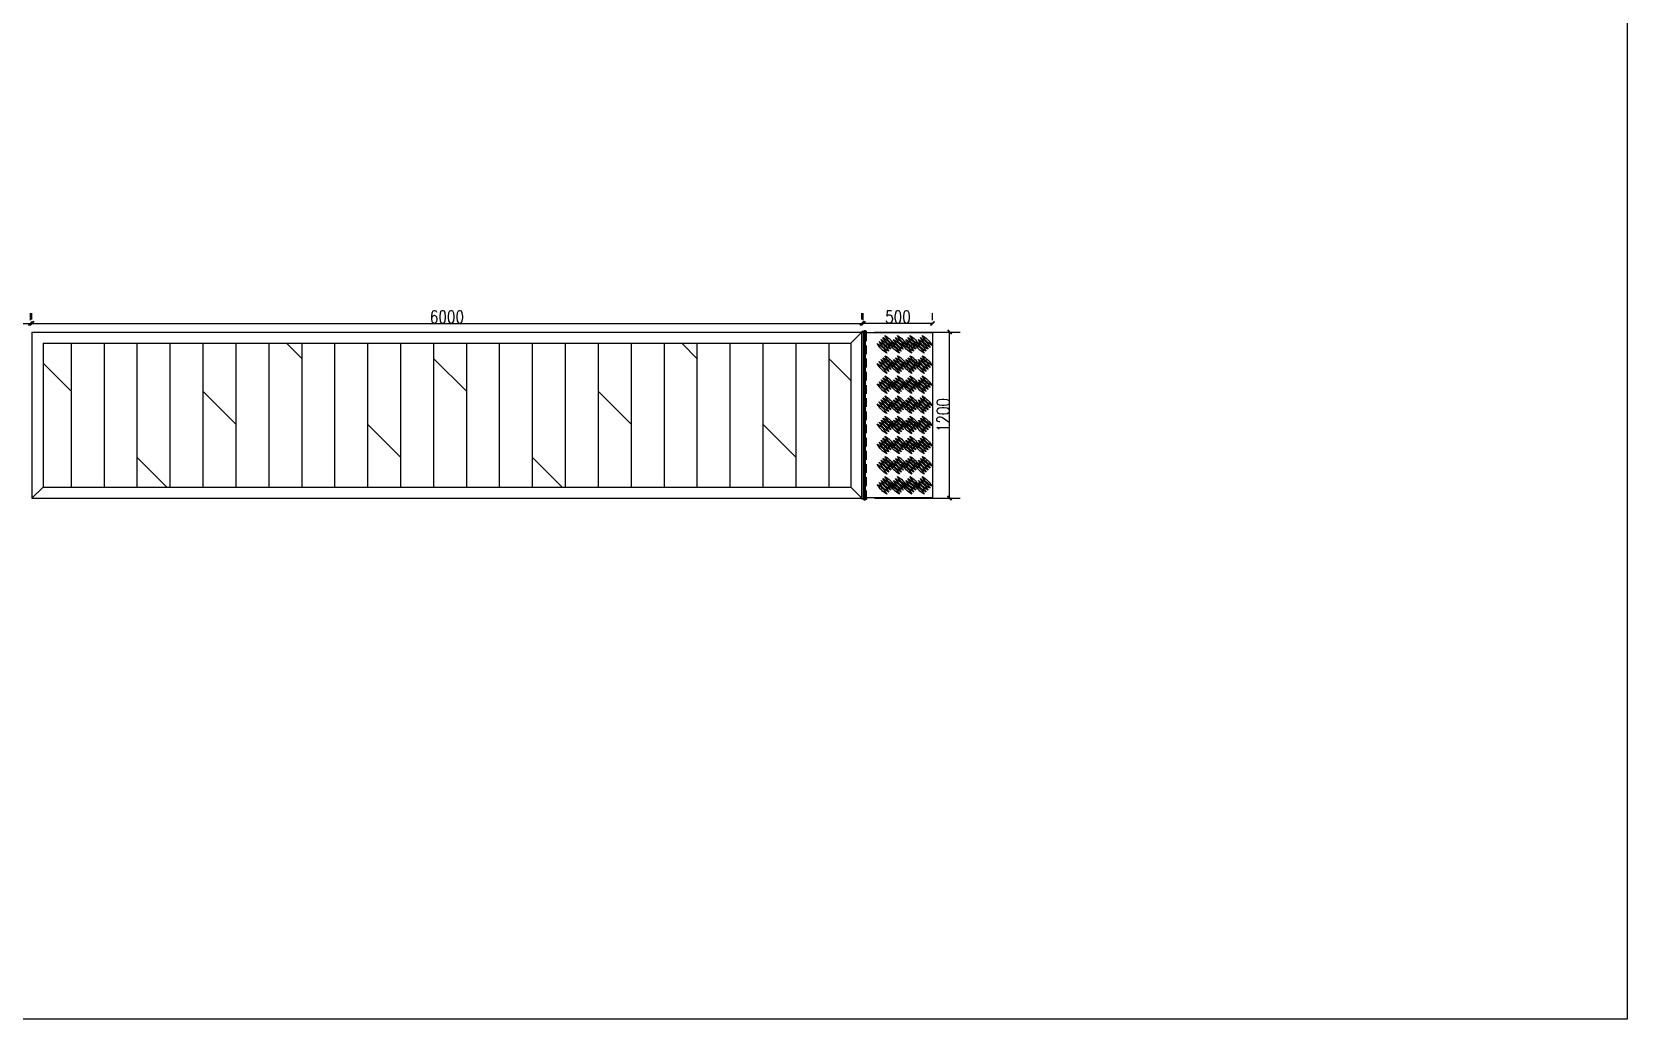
# Model space of a CAD drawing. Header units: millimetres. Extents: x 20612 to 158249, y -13511 to 156976.
# Drawn here: x 146718 to 158249, y 35228 to 42363 of the extents above; entities that cross this region are included whole.
import ezdxf

# ---------------------------------------------------------------- set-up
doc = ezdxf.new("R2010")
doc.units = ezdxf.units.MM
doc.header["$LTSCALE"] = 10
doc.linetypes.add('DASHED2', pattern=[9.525, 6.35, -3.175])
doc.layers.add('W-STEEL_FRAME钢架', color=3, linetype='Continuous')
doc.layers.add('木地板', color=32, linetype='Continuous')
doc.styles.get("Standard").update_dxf_attribs({"font": 'simplex.shx', "width": 0.8, "bigfont": 'hztxt.shx'})
doc.dimstyles.new('W__30', dxfattribs={"dimtxt": 90, "dimasz": 30, "dimexe": 75, "dimexo": 90, "dimgap": 2, "dimtad": 1, "dimdec": 0, "dimzin": 0, "dimdsep": 46, "dimtxsty": 'Standard', "dimblk": 'ARCHTICK', "dimcen": 0.09, "dimclrd": 1, "dimclre": 1, "dimclrt": 2, "dimadec": 0, "dimazin": 0, "dimtfac": 1, "dimtdec": 0, "dimtix": 1, "dimtmove": 2, "dimatfit": 3, "dimldrblk": 'ARCHTICK', "dimfxl": 1, "dimtolj": 1, "dimtzin": 0, "dimarcsym": 0})

# ---------------------------------------------------------------- blocks, each defined once
blk = doc.blocks.new('_ArchTick')
at = {"color": 0, "linetype": 'ByBlock', "const_width": 0.4}
blk.add_lwpolyline([(-0.5, -0.5), (0.5, 0.5)], dxfattribs=at)
blk = doc.blocks.new('*D141')
at = {"layer": 'Defpoints', "color": 0, "transparency": 16777216}
for p in [(146084, 40193), (146718, 40193), (146718, 38993)]:
    blk.add_point(p, dxfattribs=at)
at = {"layer": 'W-STEEL_FRAME钢架', "color": 1, "lineweight": -2, "transparency": 16777216}
for p, q in [((146628, 40193), (146009, 40193)), ((146084, 38993), (146084, 40193)), ((146628, 38993), (146009, 38993))]:
    blk.add_line(p, q, dxfattribs=at)
at = {"layer": 'W-STEEL_FRAME钢架', "color": 1, "lineweight": -2, "transparency": 16777216, "xscale": 30, "yscale": 30, "zscale": 30}
for p, rotation in [((146084, 40193), 90), ((146084, 38993), 270)]:
    blk.add_blockref('_ArchTick', p, dxfattribs=dict(at, rotation=rotation))
at = {"layer": 'W-STEEL_FRAME钢架', "color": 7, "transparency": 16777216, "insert": (146037, 39593), "char_height": 90, "attachment_point": 5, "rotation": 90}
blk.add_mtext('\\A1;1200', dxfattribs=at)
blk = doc.blocks.new('*D165')
at = {"layer": 'Defpoints', "color": 0, "transparency": 16777216}
for p in [(146708, 40256), (146208, 40190), (146708, 40190)]:
    blk.add_point(p, dxfattribs=at)
at = {"layer": 'W-STEEL_FRAME钢架', "color": 1, "lineweight": -2, "transparency": 16777216}
for p, q in [((146208, 40280), (146208, 40331)), ((146208, 40256), (146708, 40256)), ((146708, 40280), (146708, 40331))]:
    blk.add_line(p, q, dxfattribs=at)
at = {"layer": 'W-STEEL_FRAME钢架', "color": 1, "lineweight": -2, "transparency": 16777216, "xscale": 30, "yscale": 30, "zscale": 30, "rotation": 180}
blk.add_blockref('_ArchTick', (146208, 40256), dxfattribs=at)
at = {"layer": 'W-STEEL_FRAME钢架', "color": 1, "lineweight": -2, "transparency": 16777216, "xscale": 30, "yscale": 30, "zscale": 30}
blk.add_blockref('_ArchTick', (146708, 40256), dxfattribs=at)
at = {"layer": 'W-STEEL_FRAME钢架', "color": 7, "transparency": 16777216, "insert": (146458, 40303), "char_height": 90, "attachment_point": 5}
blk.add_mtext('\\A1;500', dxfattribs=at)
blk = doc.blocks.new('*U114')
at = {"color": 8, "linetype": 'Continuous'}
for p, q in [((-1, 2), (-3, 1)), ((0, 2), (0, -2)), ((-1, -2), (-3, -1))]:
    blk.add_line(p, q, dxfattribs=at)
at = {"color": 7, "linetype": 'Continuous'}
for p, q in [((24, 2), (0, 2)), ((0, 0), (26, 0)), ((24, 2), (24, 0)), ((26, -2), (26, 0)), ((0, -2), (26, -2))]:
    blk.add_line(p, q, dxfattribs=at)
for centre, radius, start, end in [((-4, 0), 3.7, 41.3178, 318.6822), ((-4, 0), 1.85, 41.3178, 318.6822), ((0, 4), 3.59, 221.3178, 270), ((0, -4), 3.59, 90, 138.6822), ((0, 4), 1.74, 221.3178, 270), ((0, -4), 1.74, 90, 138.6822)]:
    blk.add_arc(centre, radius, start, end, dxfattribs=at)
blk = doc.blocks.new('*D154')
at = {"layer": 'Defpoints', "color": 0, "transparency": 16777216}
for p in [(152718, 40256), (146718, 40193), (152718, 40193)]:
    blk.add_point(p, dxfattribs=at)
at = {"layer": 'W-STEEL_FRAME钢架', "color": 1, "lineweight": -2, "transparency": 16777216}
for p, q in [((146718, 40283), (146718, 40331)), ((146718, 40256), (152718, 40256)), ((152718, 40283), (152718, 40331))]:
    blk.add_line(p, q, dxfattribs=at)
at = {"layer": 'W-STEEL_FRAME钢架', "color": 1, "lineweight": -2, "transparency": 16777216, "xscale": 30, "yscale": 30, "zscale": 30, "rotation": 180}
blk.add_blockref('_ArchTick', (146718, 40256), dxfattribs=at)
at = {"layer": 'W-STEEL_FRAME钢架', "color": 1, "lineweight": -2, "transparency": 16777216, "xscale": 30, "yscale": 30, "zscale": 30}
blk.add_blockref('_ArchTick', (152718, 40256), dxfattribs=at)
at = {"layer": 'W-STEEL_FRAME钢架', "color": 7, "transparency": 16777216, "insert": (149718, 40303), "char_height": 90, "attachment_point": 5}
blk.add_mtext('\\A1;6000', dxfattribs=at)
blk = doc.blocks.new('*D140')
at = {"layer": 'Defpoints', "color": 0, "transparency": 16777216}
for p in [(152718, 40193), (153352, 40193), (152718, 38993)]:
    blk.add_point(p, dxfattribs=at)
at = {"layer": 'W-STEEL_FRAME钢架', "color": 1, "lineweight": -2, "transparency": 16777216}
for p, q in [((152808, 40193), (153427, 40193)), ((153352, 38993), (153352, 40193)), ((152808, 38993), (153427, 38993))]:
    blk.add_line(p, q, dxfattribs=at)
at = {"layer": 'W-STEEL_FRAME钢架', "color": 1, "lineweight": -2, "transparency": 16777216, "xscale": 30, "yscale": 30, "zscale": 30}
for p, rotation in [((153352, 40193), 90), ((153352, 38993), 270)]:
    blk.add_blockref('_ArchTick', p, dxfattribs=dict(at, rotation=rotation))
at = {"layer": 'W-STEEL_FRAME钢架', "color": 7, "transparency": 16777216, "insert": (153305, 39593), "char_height": 90, "attachment_point": 5, "rotation": 90}
blk.add_mtext('\\A1;1200', dxfattribs=at)
blk = doc.blocks.new('*D164')
at = {"layer": 'Defpoints', "color": 0, "transparency": 16777216}
for p in [(152728, 40256), (152728, 40190), (153228, 40190)]:
    blk.add_point(p, dxfattribs=at)
at = {"layer": 'W-STEEL_FRAME钢架', "color": 1, "lineweight": -2, "transparency": 16777216}
for p, q in [((152728, 40280), (152728, 40331)), ((153228, 40256), (152728, 40256)), ((153228, 40280), (153228, 40331))]:
    blk.add_line(p, q, dxfattribs=at)
at = {"layer": 'W-STEEL_FRAME钢架', "color": 1, "lineweight": -2, "transparency": 16777216, "xscale": 30, "yscale": 30, "zscale": 30, "rotation": 180}
blk.add_blockref('_ArchTick', (152728, 40256), dxfattribs=at)
at = {"layer": 'W-STEEL_FRAME钢架', "color": 1, "lineweight": -2, "transparency": 16777216, "xscale": 30, "yscale": 30, "zscale": 30}
blk.add_blockref('_ArchTick', (153228, 40256), dxfattribs=at)
at = {"layer": 'W-STEEL_FRAME钢架', "color": 7, "transparency": 16777216, "insert": (152978, 40303), "char_height": 90, "attachment_point": 5}
blk.add_mtext('\\A1;500', dxfattribs=at)
blk = doc.blocks.new('*U119')
for centre, start, end in [((175, 0), 164.0608, 195.9392), ((-175, 0), 344.0608, 15.9392)]:
    blk.add_arc(centre, 182, start, end)
blk = doc.blocks.new('*U120')
at = {"color": 0, "linetype": 'ByBlock', "lineweight": -2, "transparency": 16777216}
for p in [(0, 0), (20, 0), (40, 0), (60, 0), (80, 0)]:
    blk.add_blockref('*U119', p, dxfattribs=at)
blk = doc.blocks.new('*U121')
at = {"rotation": 135.0000000003769}
blk.add_blockref('*U120', (28, -28), dxfattribs=at)

msp = doc.modelspace()

# ---------------------------------------------------------------- hatches: boundary and pattern name
at = {"layer": '木地板', "ltscale": 500}
h = msp.add_hatch(dxfattribs=at)
h.set_pattern_fill('DOLMIT', color=256, scale=300, angle=90, style=0)
h.set_pattern_definition([(90, (78661.97, 15712.12), (-238.1226, 1e-14), []), (135, (78662, 15712.1), (-476.245, -476.245), [336.756, -673.512])])
h.paths.add_polyline_path([(152638.1, 39072.8), (152638.1, 40112.8), (146798.1, 40112.8), (146798.1, 39072.8)])

# ---------------------------------------------------------------- linework, layer by layer
at = {"color": 3}
for p, q in [((146718.1, 40192.8), (152718.1, 40192.8)), ((146718.1, 40192.8), (146718.1, 38992.8)), ((152638.1, 40112.8), (152718.1, 40192.8)), ((152718.1, 38992.8), (152718.1, 40192.8)), ((146798.1, 40112.8), (152638.1, 40112.8)), ((146718.1, 38992.8), (146798.1, 39072.8)), ((146718.1, 38992.8), (152718.1, 38992.8)), ((146798.1, 39072.8), (152638.1, 39072.8)), ((152638.1, 39072.8), (152718.1, 38992.8))]:
    msp.add_line(p, q, dxfattribs=at)
at = {"linetype": 'DASHED2'}
msp.add_lwpolyline([(152748.1, 38992.8), (152728.1, 38992.8), (152728.1, 40191.8), (152748.1, 40191.8)], close=True, dxfattribs=at)
msp.add_lwpolyline([(153228.1, 38994.8), (152728.1, 38994.8), (152728.1, 40189.8), (153228.1, 40189.8)], close=True)
at = {"color": 4}
msp.add_lwpolyline([(152732.1, 40201.8), (152732.1, 38981.4), (152744.1, 38981.4), (152744.1, 40201.8)], close=True, dxfattribs=at)
at = {"color": 3}
for points in [[(146798.1, 40112.8), (146798.1, 39072.8)], [(152638.1, 40112.8), (152638.1, 39072.8)]]:
    msp.add_lwpolyline(points, dxfattribs=at)
at = {"layer": 'W-STEEL_FRAME钢架'}
msp.add_lwpolyline([(140506.5, 50876.4), (158249.1, 50876.4), (158249.1, 35228.2), (140506.5, 35228.2)], close=True, dxfattribs=at)

# ---------------------------------------------------------------- block references
at = {"rotation": 180}
msp.add_blockref('*U114', (152744.1, 40196.3), dxfattribs=at)
at = {"color": 0, "linetype": 'ByBlock', "lineweight": -2, "transparency": 16777216, "xscale": -1}
for p in [(152891.1, 40103.9), (152981.1, 40103.9), (153071.1, 40103.9), (153161.1, 40103.9), (152891.1, 39958.4), (152981.1, 39958.4), (153071.1, 39958.4), (153161.1, 39958.4), (152891.1, 39812.9), (152981.1, 39812.9), (153071.1, 39812.9), (153161.1, 39812.9), (152891.1, 39667.4), (152981.1, 39667.4), (153071.1, 39667.4), (153161.1, 39667.4), (152891.1, 39521.9), (152981.1, 39521.9), (153071.1, 39521.9), (153161.1, 39521.9), (152891.1, 39376.4), (152981.1, 39376.4), (153071.1, 39376.4), (153161.1, 39376.4), (152891.1, 39230.9), (152981.1, 39230.9), (153071.1, 39230.9), (153161.1, 39230.9), (152891.1, 39085.3), (152981.1, 39085.3), (153071.1, 39085.3), (153161.1, 39085.3)]:
    msp.add_blockref('*U121', p, dxfattribs=at)
at = {"xscale": -1}
msp.add_blockref('*U114', (152744.1, 38987.6), dxfattribs=at)

# ---------------------------------------------------------------- dimensions: what is measured, and where the dimension line sits
at = {"layer": 'W-STEEL_FRAME钢架'}
for p1, p2, distance, picture, middle in [((146208.1, 40189.8), (146708.1, 40189.8), 66.4, '*D165', (146458.1, 40303.2)), ((153228.1, 40189.8), (152728.1, 40189.8), -66.4, '*D164', (152978.1, 40303.2))]:
    dim = msp.add_aligned_dim(p1=p1, p2=p2, distance=distance, dimstyle='W__30', override={"dimclrt": 7}, dxfattribs=at)
    dim.commit()
    dim.dimension.update_dxf_attribs({"geometry": picture, "text_midpoint": middle})
dim = msp.add_linear_dim(base=(152718.1, 40256.2), p1=(146718.1, 40192.8), p2=(152718.1, 40192.8), dimstyle='W__30', override={"dimclrt": 7}, dxfattribs=at)
dim.commit()
dim.dimension.update_dxf_attribs({"geometry": '*D154', "text_midpoint": (149718.1, 40303.2)})
for base, p1, p2, picture, middle in [((146084.3, 40192.8), (146718.1, 38992.8), (146718.1, 40192.8), '*D141', (146037.3, 39592.8)), ((153351.8, 40192.8), (152718.1, 38992.8), (152718.1, 40192.8), '*D140', (153304.8, 39592.8))]:
    dim = msp.add_linear_dim(base=base, p1=p1, p2=p2, angle=90, dimstyle='W__30', override={"dimclrt": 7}, dxfattribs=at)
    dim.commit()
    dim.dimension.update_dxf_attribs({"geometry": picture, "text_midpoint": middle})

doc.saveas('drawing.dxf')
